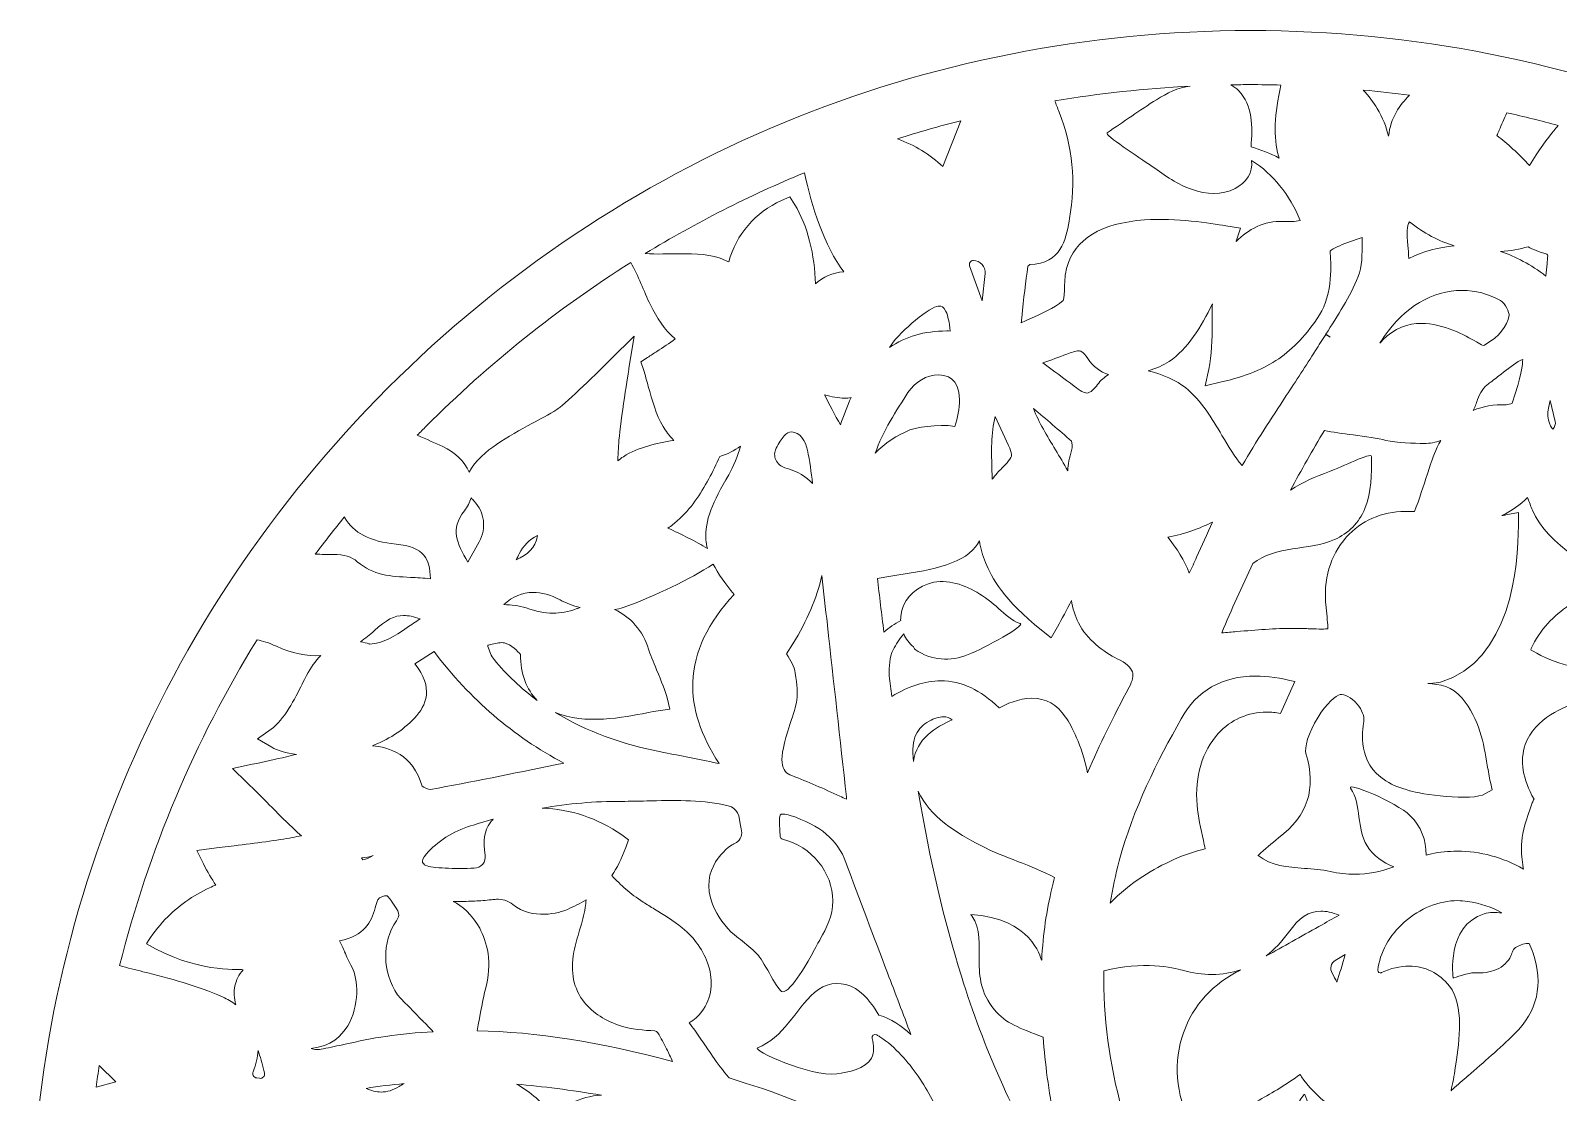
# Model space of a CAD drawing. Header units: millimetres. Extents: x -978 to 1415, y -113 to 605.
# Drawn here: x 728.8 to 1158.3, y 306.6 to 605 of the extents above; entities that cross this region are included whole.
import ezdxf

# ---------------------------------------------------------------- set-up
doc = ezdxf.new("R2010")
doc.units = ezdxf.units.MM
doc.header["$MEASUREMENT"] = 0
doc.layers.add('Layer 1', color=7, linetype='Continuous')

msp = doc.modelspace()

# ---------------------------------------------------------------- linework, layer by layer
at = {"layer": 'Layer 1', "lineweight": 0}
for points, knots in [([(1314.18, 504.58), (1249.42, 569.34), (1163.31, 605.01), (1071.72, 605.01), (980.12, 605.01), (894.02, 569.34), (829.25, 504.58), (764.48, 439.81), (728.82, 353.7), (728.82, 262.11), (728.82, 170.52), (764.48, 84.41), (829.25, 19.64), (894.02, -45.12), (980.12, -80.79), (1071.72, -80.79), (1163.31, -80.79), (1249.42, -45.12), (1314.18, 19.64), (1378.95, 84.41), (1414.62, 170.52), (1414.62, 262.11), (1414.62, 353.7), (1378.95, 439.81), (1314.18, 504.58)], [0, 0, 0, 0, 1, 1, 1, 2, 2, 2, 3, 3, 3, 4, 4, 4, 5, 5, 5, 6, 6, 6, 7, 7, 7, 8, 8, 8, 8]), ([(1007.35, 523.77), (1007.35, 523.77), (1007.41, 524.31), (1007.41, 524.31), (1008, 529.91), (1008.48, 534.34), (1009.14, 538.78), (1009.26, 538.94), (1009.48, 539.15), (1009.64, 539.28), (1018.57, 539.59), (1019.75, 546.14), (1020.7, 551.42), (1020.7, 551.42), (1020.84, 552.18), (1020.84, 552.18), (1022.73, 562.51), (1021.77, 572.3), (1017.9, 582.11), (1017.44, 583.29), (1017.06, 584.33), (1016.75, 585.26), (1029.26, 587.36), (1041.99, 588.74), (1054.78, 589.39), (1051.39, 589.03), (1048.17, 587.39), (1045.29, 585.59), (1040.58, 582.64), (1036.03, 579.39), (1031.43, 576.28), (1030.5, 575.65), (1040.2, 569.54), (1044.11, 566.78), (1047.66, 564.28), (1051.21, 561.72), (1055.36, 560.32), (1059.24, 559.01), (1063.64, 558.72), (1067.38, 560.61), (1070.4, 562.14), (1072.53, 565.22), (1072.02, 568.53), (1075.1, 566.68), (1077.83, 563.95), (1079.88, 561.48), (1082.35, 558.5), (1084.29, 555.17), (1085.67, 551.61), (1084.18, 551.35), (1082.59, 551.25), (1080.8, 551.37), (1075.67, 551.72), (1071.01, 549.04), (1067.65, 545.77), (1067.69, 545.88), (1067.73, 546), (1067.77, 546.12), (1067.77, 546.12), (1068.9, 549.47), (1068.9, 549.47), (1068.9, 549.47), (1064.75, 550.15), (1064.75, 550.15), (1060.28, 550.89), (1051, 552.44), (1041.93, 551.8), (1029.7, 550.95), (1022.35, 546.45), (1020.06, 538.42), (1019.55, 536.64), (1019.5, 534.74), (1019.45, 532.89), (1019.42, 531.77), (1019.37, 529.69), (1019.06, 529.15), (1016.45, 526.95), (1012.93, 525.4), (1008.84, 523.59), (1008.32, 523.36), (1007.79, 523.13), (1007.26, 522.89), (1007.29, 523.19), (1007.32, 523.48), (1007.35, 523.77)], [0, 0, 0, 0, 1, 1, 1, 2, 2, 2, 3, 3, 3, 4, 4, 4, 5, 5, 5, 6, 6, 6, 7, 7, 7, 8, 8, 8, 9, 9, 9, 10, 10, 10, 11, 11, 11, 12, 12, 12, 13, 13, 13, 14, 14, 14, 15, 15, 15, 16, 16, 16, 17, 17, 17, 18, 18, 18, 19, 19, 19, 20, 20, 20, 21, 21, 21, 22, 22, 22, 23, 23, 23, 24, 24, 24, 25, 25, 25, 26, 26, 26, 27, 27, 27, 28, 28, 28, 28]), ([(1071.72, 589.82), (1074.47, 589.82), (1077.34, 589.78), (1080.28, 589.71), (1078.37, 581.63), (1078.13, 574.94), (1079.58, 569.8), (1079.63, 569.63), (1079.7, 569.43), (1079.77, 569.2), (1077.26, 570.53), (1074.58, 571.53), (1071.85, 572.36), (1072.29, 577.89), (1072.38, 584.09), (1068.37, 588.13), (1067.72, 588.79), (1066.97, 589.34), (1066.17, 589.77), (1068.02, 589.8), (1069.87, 589.82), (1071.72, 589.82)], [0, 0, 0, 0, 1, 1, 1, 2, 2, 2, 3, 3, 3, 4, 4, 4, 5, 5, 5, 6, 6, 6, 7, 7, 7, 7]), ([(1116.4, 586.82), (1113.6, 584.12), (1111.07, 580.51), (1110.51, 575.3), (1109.86, 578.02), (1108.81, 580.62), (1107.35, 583.08), (1106.26, 584.93), (1104.94, 586.68), (1103.42, 588.31), (1107.76, 587.9), (1112.11, 587.4), (1116.4, 586.82)], [0, 0, 0, 0, 1, 1, 1, 2, 2, 2, 3, 3, 3, 4, 4, 4, 4]), ([(1141.56, 576.89), (1141.56, 576.89), (1141.6, 576.98), (1141.6, 576.98), (1142.26, 578.53), (1142.99, 580.24), (1143.78, 581.91), (1148.59, 580.84), (1153.42, 579.64), (1158.17, 578.35), (1157.78, 577.88), (1157.37, 577.39), (1156.95, 576.86), (1155.36, 574.89), (1152.55, 571.2), (1150.15, 567.08), (1147.14, 570.33), (1143.76, 573.43), (1140.96, 575.48), (1141.16, 575.96), (1141.36, 576.42), (1141.56, 576.89)], [0, 0, 0, 0, 1, 1, 1, 2, 2, 2, 3, 3, 3, 4, 4, 4, 5, 5, 5, 6, 6, 6, 7, 7, 7, 7]), ([(990.31, 579.68), (990.31, 579.68), (985.23, 566.78), (985.23, 566.78), (981.63, 570.19), (977.36, 572.81), (972.47, 574.59), (978.34, 576.45), (984.32, 578.16), (990.31, 579.68)], [0, 0, 0, 0, 1, 1, 1, 2, 2, 2, 3, 3, 3, 3]), ([(946.34, 565.07), (948.31, 555.65), (952.06, 544.34), (957.36, 537.26), (954.23, 536.94), (951.52, 535.77), (949.4, 533.85), (949.33, 541.72), (947.13, 550.45), (943.63, 556.09), (943.63, 556.09), (942.25, 558.31), (942.25, 558.31), (942.25, 558.31), (939.87, 557.25), (939.87, 557.25), (932.55, 554), (927.13, 547.65), (925.04, 540.01), (924.74, 540.16), (924.45, 540.3), (924.15, 540.44), (920.14, 542.2), (915.68, 542.36), (911.37, 542.31), (908.14, 542.28), (904.84, 542.11), (901.6, 542.36), (915.87, 551.05), (930.8, 558.64), (946.34, 565.07)], [0, 0, 0, 0, 1, 1, 1, 2, 2, 2, 3, 3, 3, 4, 4, 4, 5, 5, 5, 6, 6, 6, 7, 7, 7, 8, 8, 8, 9, 9, 9, 10, 10, 10, 10]), ([(1116.2, 541), (1116.16, 542.27), (1116.05, 543.49), (1115.94, 544.62), (1115.61, 548.11), (1115.54, 550.02), (1116.4, 551.31), (1120.42, 548.01), (1124.7, 545.82), (1128.96, 544.51), (1124.77, 544.16), (1120.49, 542.98), (1116.2, 541)], [0, 0, 0, 0, 1, 1, 1, 2, 2, 2, 3, 3, 3, 4, 4, 4, 4]), ([(1094.08, 543.04), (1094.41, 543.32), (1095.16, 543.84), (1096.78, 544.56), (1098.64, 545.39), (1100.91, 546.16), (1103.09, 546.86), (1103.09, 546.51), (1103.09, 546.17), (1103.09, 545.83), (1103.1, 542.13), (1103.11, 538.65), (1101.98, 535.87), (1099.7, 530.27), (1096.23, 524.88), (1092.87, 519.67), (1092.87, 519.67), (1094.13, 518.86), (1094.13, 518.86), (1094.13, 518.86), (1092.85, 519.64), (1092.85, 519.64), (1091.9, 518.17), (1090.92, 516.65), (1089.98, 515.13), (1087.3, 510.85), (1084.49, 506.57), (1081.76, 502.43), (1077.58, 496.07), (1073.26, 489.51), (1069.33, 482.77), (1067.26, 485.18), (1065.51, 488.15), (1063.68, 491.27), (1060.88, 496.05), (1057.98, 500.98), (1053.43, 504.68), (1051.04, 506.63), (1046.84, 508.45), (1042.96, 509.41), (1045.11, 510.07), (1047.21, 510.95), (1048.82, 512.03), (1054, 515.54), (1057.95, 521.74), (1061, 528.23), (1060.92, 526.35), (1060.92, 524.46), (1060.91, 522.58), (1060.9, 518.27), (1060.88, 513.8), (1059.99, 509.85), (1059.99, 509.85), (1058.94, 505.19), (1058.94, 505.19), (1058.94, 505.19), (1063.6, 506.27), (1063.6, 506.27), (1070.34, 507.85), (1075.44, 509.92), (1079.65, 512.8), (1083.86, 515.68), (1087.5, 519.6), (1091.1, 525.11), (1094.88, 530.9), (1094.37, 540.08), (1094.08, 543.04)], [0, 0, 0, 0, 1, 1, 1, 2, 2, 2, 3, 3, 3, 4, 4, 4, 5, 5, 5, 6, 6, 6, 7, 7, 7, 8, 8, 8, 9, 9, 9, 10, 10, 10, 11, 11, 11, 12, 12, 12, 13, 13, 13, 14, 14, 14, 15, 15, 15, 16, 16, 16, 17, 17, 17, 18, 18, 18, 19, 19, 19, 20, 20, 20, 21, 21, 21, 22, 22, 22, 22]), ([(1142.01, 542.94), (1144.78, 543.1), (1147.4, 543.57), (1149.73, 544.26), (1151, 543.51), (1152.66, 542.85), (1155, 542.17), (1155.18, 542.12), (1155.29, 541.95), (1155.27, 541.76), (1155.2, 540.98), (1155.14, 540.21), (1155.08, 539.45), (1154.98, 538.3), (1154.89, 537.18), (1154.76, 536.04), (1150.51, 539.24), (1146.28, 541.53), (1142.01, 542.94)], [0, 0, 0, 0, 1, 1, 1, 2, 2, 2, 3, 3, 3, 4, 4, 4, 5, 5, 5, 6, 6, 6, 6]), ([(840.02, 493.85), (857.64, 511.47), (876.88, 526.84), (897.54, 539.85), (899.66, 536.02), (901.13, 531.84), (903.06, 527.91), (904.77, 524.39), (906.97, 520.93), (910, 518.41), (908.41, 517.13), (906.62, 515.99), (904.88, 514.87), (903.96, 514.29), (903.1, 513.74), (902.24, 513.16), (902.24, 513.16), (900.39, 511.9), (900.39, 511.9), (900.39, 511.9), (901.07, 509.76), (901.07, 509.76), (901.58, 508.2), (902.02, 506.57), (902.45, 505), (903.49, 501.17), (904.56, 497.22), (906.62, 493.73), (907.3, 492.57), (908.33, 491.19), (909.59, 489.85), (904.69, 489), (899.71, 488), (895.46, 485.28), (894.9, 484.92), (894.35, 484.52), (893.84, 484.1), (893.87, 484.63), (893.9, 485.16), (893.93, 485.68), (894.01, 487.17), (894.1, 488.71), (894.21, 489.97), (894.68, 495.41), (896.91, 509.44), (897, 510.04), (897, 510.04), (898.46, 519.14), (898.46, 519.14), (898.46, 519.14), (891.93, 512.64), (891.93, 512.64), (886.68, 507.42), (878.49, 499.59), (876.72, 498.5), (874.47, 497.12), (872.07, 495.83), (869.72, 494.57), (866.41, 492.79), (862.98, 490.94), (859.77, 488.74), (857.02, 486.85), (853.74, 484.11), (852.09, 480.92), (850.78, 483.93), (848.17, 486.49), (844.69, 488.12), (842.42, 489.19), (840.16, 490.16), (837.48, 491.28), (838.39, 492.21), (839.21, 493.04), (840.02, 493.85)], [0, 0, 0, 0, 1, 1, 1, 2, 2, 2, 3, 3, 3, 4, 4, 4, 5, 5, 5, 6, 6, 6, 7, 7, 7, 8, 8, 8, 9, 9, 9, 10, 10, 10, 11, 11, 11, 12, 12, 12, 13, 13, 13, 14, 14, 14, 15, 15, 15, 16, 16, 16, 17, 17, 17, 18, 18, 18, 19, 19, 19, 20, 20, 20, 21, 21, 21, 22, 22, 22, 23, 23, 23, 24, 24, 24, 24]), ([(992.9, 539.94), (993.11, 540.25), (993.44, 540.41), (993.81, 540.41), (994.75, 540.41), (995.65, 540.01), (996.28, 539.31), (996.28, 539.31), (996.28, 539.31), (996.28, 539.31), (996.91, 538.61), (997.21, 537.67), (997.1, 536.74), (997.1, 536.74), (996.25, 529.08), (996.25, 529.08), (996.25, 529.08), (992.75, 538.91), (992.75, 538.91), (992.63, 539.27), (992.68, 539.63), (992.9, 539.94)], [0, 0, 0, 0, 1, 1, 1, 2, 2, 2, 3, 3, 3, 4, 4, 4, 5, 5, 5, 6, 6, 6, 7, 7, 7, 7]), ([(1141.95, 529.15), (1141.95, 529.15), (1141.95, 529.15), (1141.95, 529.15), (1143.45, 528.32), (1144.49, 525.71), (1144.41, 525), (1143.73, 521.76), (1141.57, 519.09), (1137.82, 516.85), (1137.56, 516.69), (1137.32, 516.59), (1137.1, 516.54), (1136.63, 516.76), (1135.73, 517.27), (1135.2, 517.56), (1131.94, 519.38), (1125.94, 522.73), (1119.75, 522.73), (1116, 522.73), (1112.18, 521.51), (1108.85, 517.98), (1108.64, 517.76), (1108.36, 517.49), (1108.04, 517.18), (1108.47, 517.81), (1108.89, 518.43), (1109.31, 519.05), (1114.9, 527.27), (1122.88, 531.99), (1131.19, 531.99), (1134.93, 531.99), (1138.55, 531.03), (1141.95, 529.15)], [0, 0, 0, 0, 1, 1, 1, 2, 2, 2, 3, 3, 3, 4, 4, 4, 5, 5, 5, 6, 6, 6, 7, 7, 7, 8, 8, 8, 9, 9, 9, 10, 10, 10, 11, 11, 11, 11]), ([(983.52, 527.47), (983.81, 527.53), (984.07, 527.56), (984.31, 527.56), (984.77, 527.56), (985.41, 527.56), (986.11, 526.08), (986.69, 524.84), (987.08, 522.99), (987.26, 520.59), (986.95, 520.6), (986.63, 520.6), (986.33, 520.6), (980.03, 520.6), (974.72, 519.06), (970.26, 515.93), (972.24, 519.46), (980.66, 526.89), (983.52, 527.47)], [0, 0, 0, 0, 1, 1, 1, 2, 2, 2, 3, 3, 3, 4, 4, 4, 5, 5, 5, 6, 6, 6, 6]), ([(1013.33, 511.61), (1015.64, 512.44), (1017.85, 513.23), (1020.05, 514.07), (1021.4, 514.58), (1022.58, 515), (1023.4, 515), (1023.79, 515), (1024.59, 515), (1026.01, 512.83), (1027.46, 510.6), (1029.5, 509.05), (1031.83, 508.36), (1030.64, 507.63), (1029.58, 506.68), (1028.71, 505.54), (1027.88, 504.46), (1026.69, 503.16), (1025.74, 503.16), (1025, 503.16), (1023.83, 503.78), (1022.15, 505.08), (1019.28, 507.28), (1016.39, 509.39), (1013.33, 511.61)], [0, 0, 0, 0, 1, 1, 1, 2, 2, 2, 3, 3, 3, 4, 4, 4, 5, 5, 5, 6, 6, 6, 7, 7, 7, 8, 8, 8, 8]), ([(1148.21, 512.62), (1148.24, 511.25), (1147.86, 507.88), (1145.25, 500.31), (1144.86, 500.12), (1144.1, 499.88), (1143.53, 499.88), (1143.53, 499.88), (1143.48, 499.88), (1143.48, 499.88), (1140.08, 499.98), (1137.02, 499.45), (1134.33, 498.29), (1134.79, 499.25), (1135.19, 500.26), (1135.52, 501.34), (1136.07, 503.09), (1137.34, 504.92), (1138.61, 505.77), (1139.43, 506.31), (1140.41, 507.1), (1141.55, 508), (1143.19, 509.32), (1145.24, 510.95), (1146.98, 511.98), (1147.5, 512.28), (1147.9, 512.49), (1148.21, 512.62)], [0, 0, 0, 0, 1, 1, 1, 2, 2, 2, 3, 3, 3, 4, 4, 4, 5, 5, 5, 6, 6, 6, 7, 7, 7, 8, 8, 8, 9, 9, 9, 9]), ([(975.44, 503.27), (977.42, 506.31), (980.78, 508.27), (984, 508.27), (986.18, 508.27), (989.86, 507.37), (989.95, 501.33), (989.99, 498.77), (989.36, 496.15), (988.65, 493.79), (983.81, 494.59), (977.17, 493.29), (975.99, 492.81), (972.26, 491.3), (968.96, 489.08), (966.23, 486.26), (968.27, 492.3), (972.29, 498.45), (975.44, 503.27)], [0, 0, 0, 0, 1, 1, 1, 2, 2, 2, 3, 3, 3, 4, 4, 4, 5, 5, 5, 6, 6, 6, 6]), ([(959.45, 501.91), (958.28, 499.35), (957.31, 496.73), (956.46, 494.2), (954.92, 496.98), (953.3, 500.07), (952.01, 502.65), (953.97, 502.14), (955.82, 501.71), (957.56, 501.71), (958.24, 501.71), (958.87, 501.78), (959.45, 501.91)], [0, 0, 0, 0, 1, 1, 1, 2, 2, 2, 3, 3, 3, 4, 4, 4, 4]), ([(1021.42, 487), (1020.81, 485.03), (1020.45, 483.13), (1020.34, 481.32), (1019.24, 483.31), (1018.07, 485.26), (1016.9, 487.19), (1014.53, 491.13), (1012.26, 494.91), (1010.67, 498.78), (1014.27, 495.82), (1017.91, 492.77), (1021.35, 489.63), (1021.51, 489.21), (1021.7, 487.9), (1021.42, 487)], [0, 0, 0, 0, 1, 1, 1, 2, 2, 2, 3, 3, 3, 4, 4, 4, 5, 5, 5, 5]), ([(1155.97, 501.02), (1155.97, 501.02), (1157.34, 495.16), (1157.34, 495.16), (1157.52, 494.37), (1157.24, 493.57), (1156.64, 493.05), (1156.63, 493.05), (1156.63, 493.06), (1156.62, 493.07), (1156.62, 493.07), (1156.62, 493.07), (1156.62, 493.07), (1155.99, 493.83), (1154.4, 496.33), (1155.97, 501.02)], [0, 0, 0, 0, 1, 1, 1, 2, 2, 2, 3, 3, 3, 4, 4, 4, 5, 5, 5, 5]), ([(999.92, 496.6), (999.92, 496.6), (1003.72, 488.39), (1003.72, 488.39), (1003.72, 488.39), (1003.72, 488.39), (1003.72, 488.39), (1004.13, 487.49), (1004.56, 486.57), (1004.55, 485.9), (1004.54, 484.74), (1003.24, 483.45), (1001.86, 482.06), (1001.4, 481.6), (1000.93, 481.13), (1000.48, 480.63), (999.99, 480.09), (999.53, 479.52), (999.11, 478.93), (999.09, 479.52), (999.07, 480.1), (999.06, 480.68), (999.06, 480.68), (999.05, 480.89), (999.05, 480.89), (998.87, 486.76), (998.73, 491.64), (999.92, 496.6)], [0, 0, 0, 0, 1, 1, 1, 2, 2, 2, 3, 3, 3, 4, 4, 4, 5, 5, 5, 6, 6, 6, 7, 7, 7, 8, 8, 8, 9, 9, 9, 9]), ([(940.86, 482.16), (939.7, 482.49), (938.76, 483.29), (938.28, 484.38), (937.82, 485.43), (937.86, 486.61), (938.38, 487.63), (939.14, 489.11), (939.85, 490.22), (940.61, 491.12), (941.24, 491.86), (941.96, 492.23), (942.75, 492.23), (944.99, 492.23), (946.69, 489.66), (947.2, 487.12), (947.82, 484.06), (948.26, 480.9), (948.62, 477.74), (946.98, 479.52), (944.53, 481.15), (940.86, 482.16)], [0, 0, 0, 0, 1, 1, 1, 2, 2, 2, 3, 3, 3, 4, 4, 4, 5, 5, 5, 6, 6, 6, 7, 7, 7, 7]), ([(1105.68, 485.32), (1105.67, 486.67), (1097.23, 482.25), (1093.9, 481.1), (1090.04, 479.76), (1086.34, 478.12), (1082.93, 475.86), (1085.98, 481.48), (1089.16, 487.08), (1092.47, 492.64), (1094.69, 492.17), (1097.56, 491.78), (1100.57, 491.37), (1103.98, 490.91), (1107.5, 490.43), (1109.77, 489.86), (1112.73, 489.11), (1117.75, 489), (1120.48, 489), (1122.12, 489), (1123.7, 489.27), (1125.18, 489.78), (1123.77, 487.31), (1122.86, 484.81), (1122.23, 482.88), (1121.97, 482.07), (1121.71, 481.25), (1121.44, 480.43), (1120.33, 476.96), (1119.18, 473.41), (1117.81, 469.89), (1117.81, 469.89), (1115.2, 469.88), (1115.2, 469.88), (1108.64, 469.85), (1102.76, 467.28), (1098.62, 462.63), (1094.1, 457.56), (1092.08, 450.59), (1092.93, 443.01), (1092.93, 443.01), (1092.95, 442.76), (1092.95, 442.76), (1093.19, 440.61), (1093.49, 438), (1093.4, 436.92), (1093.11, 436.88), (1092.6, 436.84), (1091.72, 436.84), (1090.81, 436.84), (1089.67, 436.88), (1088.34, 436.93), (1087.84, 436.95), (1087.31, 436.97), (1086.75, 436.98), (1086.75, 436.98), (1086.75, 436.98), (1086.75, 436.98), (1085.81, 437.02), (1084.82, 437.03), (1083.83, 437.03), (1078.52, 437.03), (1073.36, 436.59), (1067.89, 436.13), (1067.89, 436.13), (1067.85, 436.13), (1067.85, 436.13), (1066.47, 436.01), (1065.06, 435.89), (1063.63, 435.78), (1066.36, 442.26), (1069.29, 448.75), (1072.39, 455.24), (1078.54, 460.38), (1088.22, 458.81), (1095.31, 461.98), (1099.24, 463.73), (1102.23, 466.69), (1103.85, 470.71), (1105.72, 475.35), (1105.73, 480.39), (1105.68, 485.32)], [0, 0, 0, 0, 1, 1, 1, 2, 2, 2, 3, 3, 3, 4, 4, 4, 5, 5, 5, 6, 6, 6, 7, 7, 7, 8, 8, 8, 9, 9, 9, 10, 10, 10, 11, 11, 11, 12, 12, 12, 13, 13, 13, 14, 14, 14, 15, 15, 15, 16, 16, 16, 17, 17, 17, 18, 18, 18, 19, 19, 19, 20, 20, 20, 21, 21, 21, 22, 22, 22, 23, 23, 23, 24, 24, 24, 25, 25, 25, 26, 26, 26, 27, 27, 27, 27]), ([(925.05, 480.2), (920.58, 472.53), (918.24, 467.35), (918.66, 461.95), (918.73, 461.11), (918.86, 460.29), (919.06, 459.47), (915.84, 461.42), (911.78, 463.48), (907.96, 465.21), (908.92, 465.84), (909.83, 466.55), (910.67, 467.3), (914.35, 470.57), (917.12, 474.72), (919.44, 479.03), (920.55, 481.11), (921.59, 483.23), (922.59, 485.37), (924.61, 485.96), (926.63, 486.97), (928.4, 488.27), (927.5, 485.38), (926.48, 482.65), (925.05, 480.2)], [0, 0, 0, 0, 1, 1, 1, 2, 2, 2, 3, 3, 3, 4, 4, 4, 5, 5, 5, 6, 6, 6, 7, 7, 7, 8, 8, 8, 8]), ([(850.75, 470.05), (851.63, 471.19), (852.26, 472.44), (852.64, 473.74), (852.95, 473.35), (853.25, 473.03), (853.48, 472.8), (856.43, 469.7), (857.01, 465.11), (854.92, 461.39), (854.92, 461.39), (851.71, 455.64), (851.71, 455.64), (848.65, 461.12), (846.67, 464.77), (850.75, 470.05)], [0, 0, 0, 0, 1, 1, 1, 2, 2, 2, 3, 3, 3, 4, 4, 4, 5, 5, 5, 5]), ([(1146.99, 465.96), (1146.99, 465.96), (1146.99, 469.56), (1146.99, 469.56), (1146.99, 469.56), (1143.45, 468.91), (1143.45, 468.91), (1143.23, 468.87), (1142.86, 468.81), (1142.38, 468.74), (1145.07, 470.06), (1147.48, 471.75), (1149.59, 473.78), (1150.03, 472.48), (1150.52, 471.27), (1150.95, 470.27), (1155.07, 460.64), (1168.54, 452.34), (1178.55, 450.64), (1178.55, 450.64), (1179.29, 450.51), (1179.29, 450.51), (1179.12, 450.26), (1178.96, 450.01), (1178.8, 449.75), (1175.22, 449.28), (1171.68, 448.44), (1168.31, 447.14), (1163.4, 445.24), (1158.86, 442.33), (1155.3, 438.43), (1153.37, 436.32), (1151.76, 433.94), (1150.57, 431.34), (1150.42, 431.01), (1150.7, 430.74), (1150.98, 430.74), (1150.98, 430.74), (1150.98, 430.74), (1150.98, 430.74), (1157.15, 426.94), (1164.45, 425.28), (1171.65, 425.73), (1171.53, 422.93), (1171.65, 420.69), (1171.77, 419.31), (1169.19, 418.42), (1166.84, 417.56), (1164.6, 416.69), (1164.39, 416.61), (1164.14, 416.52), (1163.86, 416.41), (1163.86, 416.41), (1163.81, 416.4), (1163.81, 416.4), (1160.16, 415.06), (1151.62, 411.93), (1148.94, 404.36), (1147.35, 399.84), (1148.18, 394.7), (1151.4, 389.06), (1151.23, 388.74), (1151.06, 388.4), (1150.92, 388.03), (1147.18, 378.53), (1147.72, 374.51), (1148.24, 370.62), (1148.3, 370.22), (1148.35, 369.82), (1148.4, 369.41), (1142.69, 372.69), (1136.25, 374.43), (1129.77, 374.43), (1127.35, 374.43), (1124.92, 374.18), (1122.57, 373.69), (1122.04, 373.58), (1121.53, 373.47), (1121.04, 373.35), (1121.19, 377.43), (1119.59, 381.56), (1116.62, 384.4), (1112.49, 388.35), (1098.77, 393.91), (1099.86, 392.17), (1102.96, 387.29), (1101.41, 380.88), (1104.48, 375.91), (1106.25, 373.03), (1108.96, 371.26), (1111.96, 370.05), (1108.15, 368.63), (1104.61, 367.95), (1101.03, 367.95), (1098.8, 367.95), (1096.55, 368.2), (1094.14, 368.72), (1091.69, 369.24), (1089.23, 369.42), (1086.86, 369.6), (1081.97, 369.96), (1077.68, 370.28), (1073.84, 373.23), (1073.87, 373.25), (1073.89, 373.27), (1073.92, 373.3), (1075.75, 374.94), (1077.65, 376.65), (1079.62, 378.16), (1087.87, 384.51), (1090.24, 391.82), (1087.3, 401.85), (1086.84, 403.43), (1087.88, 407.56), (1090.71, 412.1), (1093.1, 415.93), (1095.71, 418.23), (1096.95, 418.44), (1098, 418.62), (1100.02, 417.75), (1101.69, 415.77), (1103.07, 414.14), (1103.79, 412.27), (1103.56, 410.91), (1103.08, 408.05), (1101.63, 399.35), (1109.76, 394.17), (1111.87, 392.82), (1113.76, 392.24), (1116.38, 391.43), (1116.38, 391.43), (1116.59, 391.36), (1116.59, 391.36), (1119.15, 390.57), (1133.98, 388.3), (1137.76, 390.59), (1137.76, 390.59), (1139.6, 391.71), (1139.6, 391.71), (1139.6, 391.71), (1139.14, 393.8), (1139.14, 393.8), (1138.81, 395.31), (1138.54, 396.9), (1138.26, 398.59), (1137.26, 404.66), (1136.12, 411.54), (1131.16, 417.45), (1128.43, 420.71), (1124.86, 421.41), (1121.52, 421.5), (1123.68, 421.7), (1124.56, 421.81), (1125.07, 421.96), (1144.85, 427.59), (1146.99, 454.6), (1146.99, 465.96)], [0, 0, 0, 0, 1, 1, 1, 2, 2, 2, 3, 3, 3, 4, 4, 4, 5, 5, 5, 6, 6, 6, 7, 7, 7, 8, 8, 8, 9, 9, 9, 10, 10, 10, 11, 11, 11, 12, 12, 12, 13, 13, 13, 14, 14, 14, 15, 15, 15, 16, 16, 16, 17, 17, 17, 18, 18, 18, 19, 19, 19, 20, 20, 20, 21, 21, 21, 22, 22, 22, 23, 23, 23, 24, 24, 24, 25, 25, 25, 26, 26, 26, 27, 27, 27, 28, 28, 28, 29, 29, 29, 30, 30, 30, 31, 31, 31, 32, 32, 32, 33, 33, 33, 34, 34, 34, 35, 35, 35, 36, 36, 36, 37, 37, 37, 38, 38, 38, 39, 39, 39, 40, 40, 40, 41, 41, 41, 42, 42, 42, 43, 43, 43, 44, 44, 44, 45, 45, 45, 46, 46, 46, 47, 47, 47, 48, 48, 48, 49, 49, 49, 50, 50, 50, 51, 51, 51, 52, 52, 52, 52]), ([(817.04, 468.37), (817.08, 468.29), (817.12, 468.21), (817.17, 468.12), (819.45, 463.91), (824.28, 461.42), (831.54, 460.71), (835.39, 460.33), (837.95, 459.3), (839.38, 457.56), (840.57, 456.1), (841.17, 453.93), (841.19, 450.96), (839.27, 451.19), (837.4, 451.28), (835.58, 451.37), (830, 451.64), (825.19, 451.87), (820.66, 455.77), (819.07, 457.15), (816.87, 457.81), (813.93, 457.81), (813.11, 457.81), (812.26, 457.82), (811.39, 457.83), (811.39, 457.83), (811.33, 457.83), (811.33, 457.83), (810.57, 457.84), (809.72, 457.84), (808.83, 457.84), (811.49, 461.41), (814.24, 464.93), (817.04, 468.37)], [0, 0, 0, 0, 1, 1, 1, 2, 2, 2, 3, 3, 3, 4, 4, 4, 5, 5, 5, 6, 6, 6, 7, 7, 7, 8, 8, 8, 9, 9, 9, 10, 10, 10, 11, 11, 11, 11]), ([(1048.51, 462.67), (1053.09, 463.46), (1057.56, 465.21), (1061.04, 466.86), (1059.49, 463.58), (1058.01, 460.29), (1056.56, 457.07), (1055.89, 455.57), (1055.21, 454.05), (1054.51, 452.52), (1053.25, 456.2), (1050.94, 459.37), (1048.51, 462.67)], [0, 0, 0, 0, 1, 1, 1, 2, 2, 2, 3, 3, 3, 4, 4, 4, 4]), ([(865.31, 456.28), (865.6, 456.86), (865.88, 457.43), (866.16, 457.99), (867.29, 460.22), (869.1, 462), (871.3, 463.1), (870.69, 459.39), (868.53, 457.8), (865.31, 456.28)], [0, 0, 0, 0, 1, 1, 1, 2, 2, 2, 3, 3, 3, 3]), ([(1012.93, 436.55), (1012.93, 436.55), (1015.7, 434.33), (1015.7, 434.33), (1015.7, 434.33), (1017.42, 437.43), (1017.42, 437.43), (1018.72, 439.77), (1020.11, 442.26), (1021.38, 444.89), (1021.71, 442.7), (1022.37, 440.59), (1023.36, 438.58), (1025.66, 433.9), (1030.51, 430.3), (1034.27, 428.49), (1036.66, 427.34), (1038.09, 426.11), (1038.5, 424.84), (1038.86, 423.75), (1038.57, 422.34), (1037.62, 420.54), (1033.07, 411.99), (1029.26, 404.42), (1025.93, 396.41), (1024.23, 404.44), (1021.43, 409.55), (1019.73, 412.09), (1017.36, 415.62), (1014.18, 417.4), (1010.27, 417.4), (1006.44, 417.4), (1002.98, 415.66), (1001.13, 414.73), (1001.1, 414.71), (1001.07, 414.7), (1001.03, 414.68), (995.83, 419.79), (990.46, 422.28), (984.66, 422.28), (980.26, 422.28), (975.73, 420.85), (970.88, 417.9), (970.65, 419.84), (970.42, 421.77), (970.19, 423.69), (970.09, 426.27), (970.19, 428.88), (971.3, 431.04), (972.02, 432.44), (973.01, 434.09), (974.23, 435.47), (974.84, 434.06), (975.78, 432.81), (976.98, 431.85), (977.04, 431.56), (977.19, 431.28), (977.49, 431.07), (981.96, 427.94), (987.36, 427.7), (992.36, 429.66), (997.15, 431.55), (1008.54, 437.87), (1006.99, 438.38), (1004.6, 439.17), (1002.75, 440.98), (1000.92, 442.63), (999.01, 444.34), (996.99, 445.88), (994.78, 447.17), (990.64, 449.57), (985.59, 451.2), (980.89, 449.5), (977.03, 448.1), (973.82, 444.69), (973.42, 440.5), (973.38, 440.07), (973.37, 439.63), (973.38, 439.2), (971.7, 438.28), (970.09, 437.23), (968.67, 435.96), (968.03, 441.13), (967.41, 446.12), (966.87, 451.09), (968.19, 451.32), (969.66, 451.55), (971.2, 451.78), (980.22, 453.16), (990.45, 454.72), (994.41, 459.92), (994.8, 460.44), (995.17, 461), (995.52, 461.6), (995.85, 459.54), (996.42, 457.49), (997.23, 455.5), (998.91, 451.4), (1002.37, 444.98), (1012.93, 436.55)], [0, 0, 0, 0, 1, 1, 1, 2, 2, 2, 3, 3, 3, 4, 4, 4, 5, 5, 5, 6, 6, 6, 7, 7, 7, 8, 8, 8, 9, 9, 9, 10, 10, 10, 11, 11, 11, 12, 12, 12, 13, 13, 13, 14, 14, 14, 15, 15, 15, 16, 16, 16, 17, 17, 17, 18, 18, 18, 19, 19, 19, 20, 20, 20, 21, 21, 21, 22, 22, 22, 23, 23, 23, 24, 24, 24, 25, 25, 25, 26, 26, 26, 27, 27, 27, 28, 28, 28, 29, 29, 29, 30, 30, 30, 31, 31, 31, 32, 32, 32, 33, 33, 33, 33]), ([(907.73, 417.55), (907.33, 419.16), (906.1, 422.16), (904.79, 425.35), (903.89, 427.55), (902.87, 430.05), (902.54, 431.15), (900.97, 436.33), (897.34, 440.4), (892.94, 442.31), (893.8, 442.45), (894.62, 442.66), (895.39, 442.92), (901.95, 445.17), (912.69, 450.03), (919.32, 454.25), (919.32, 454.25), (920.68, 455.12), (920.68, 455.12), (922.05, 452.39), (924.05, 449.63), (926.56, 446.56), (919.17, 438.66), (915.26, 430.39), (914.95, 421.96), (914.68, 414.56), (917.18, 406.87), (922.38, 399.05), (922.38, 399.05), (921.74, 399.18), (921.74, 399.18), (916.3, 400.28), (911.61, 401.23), (906.83, 402.16), (895.02, 404.44), (884.9, 408.16), (876.31, 413.4), (884.49, 409.88), (895.62, 412.04), (902.04, 413.29), (903.34, 413.54), (904.47, 413.76), (905.21, 413.86), (905.21, 413.86), (908.53, 414.3), (908.53, 414.3), (908.53, 414.3), (907.73, 417.55), (907.73, 417.55)], [0, 0, 0, 0, 1, 1, 1, 2, 2, 2, 3, 3, 3, 4, 4, 4, 5, 5, 5, 6, 6, 6, 7, 7, 7, 8, 8, 8, 9, 9, 9, 10, 10, 10, 11, 11, 11, 12, 12, 12, 13, 13, 13, 14, 14, 14, 15, 15, 15, 16, 16, 16, 16]), ([(943.73, 424.47), (943.45, 426.29), (942.49, 428.05), (941.3, 429.84), (941.3, 429.84), (943.09, 432.73), (943.09, 432.73), (947.07, 439.16), (949.78, 445.5), (951.24, 451.85), (951.75, 447.25), (952.26, 442.65), (952.78, 438.05), (952.78, 438.05), (952.8, 437.87), (952.8, 437.87), (954.54, 422.14), (956.35, 405.88), (958.13, 389.68), (958.15, 389.46), (958.17, 389.24), (958.18, 389.01), (957.55, 389.3), (956.91, 389.59), (956.28, 389.88), (951.69, 391.98), (947.35, 393.96), (942.76, 395.65), (939.79, 396.74), (938.67, 399.52), (942.25, 409.98), (944.42, 416.32), (944.81, 417.46), (943.73, 424.47)], [0, 0, 0, 0, 1, 1, 1, 2, 2, 2, 3, 3, 3, 4, 4, 4, 5, 5, 5, 6, 6, 6, 7, 7, 7, 8, 8, 8, 9, 9, 9, 10, 10, 10, 11, 11, 11, 11]), ([(870.07, 447.16), (872.45, 447.16), (874.99, 446.44), (877.63, 445.02), (879.32, 444.12), (881.25, 443.39), (883.25, 442.88), (882.95, 442.79), (882.66, 442.69), (882.36, 442.58), (879.98, 441.7), (877.77, 441.28), (875.6, 441.28), (873.29, 441.28), (870.92, 441.75), (868.14, 442.76), (866.06, 443.51), (863.9, 443.68), (861.85, 443.71), (864.32, 446), (867.08, 447.16), (870.07, 447.16)], [0, 0, 0, 0, 1, 1, 1, 2, 2, 2, 3, 3, 3, 4, 4, 4, 5, 5, 5, 6, 6, 6, 7, 7, 7, 7]), ([(834.64, 437.24), (831.09, 434.82), (828.03, 432.73), (824.11, 432.64), (824.03, 432.67), (823.94, 432.69), (823.85, 432.72), (823.3, 432.88), (822.5, 433.11), (821.51, 433.26), (822.85, 434.15), (824.17, 435.21), (825.48, 436.42), (828.72, 439.43), (831.09, 440.66), (833.67, 440.66), (835, 440.66), (836.53, 440.34), (838.37, 439.69), (837.07, 438.9), (835.84, 438.06), (834.64, 437.24)], [0, 0, 0, 0, 1, 1, 1, 2, 2, 2, 3, 3, 3, 4, 4, 4, 5, 5, 5, 6, 6, 6, 7, 7, 7, 7]), ([(792.49, 433.85), (794.01, 433.56), (795.79, 432.95), (797.91, 431.99), (797.91, 431.99), (797.91, 431.99), (797.91, 431.99), (802.26, 430.02), (806.47, 429.16), (810.4, 429.39), (808.93, 427.92), (807.59, 426.05), (806.38, 423.79), (806, 423.08), (805.58, 422.24), (805.14, 421.35), (803.14, 417.34), (800.13, 411.29), (796.4, 408.68), (796.4, 408.68), (792.58, 406.02), (792.58, 406.02), (792.58, 406.02), (796.59, 403.64), (796.59, 403.64), (798.12, 402.73), (800.62, 402.02), (803.54, 401.62), (802.62, 401.4), (801.69, 401.19), (800.74, 400.96), (797.71, 400.26), (794.58, 399.53), (791.13, 398.83), (791.13, 398.83), (785.53, 397.7), (785.53, 397.7), (785.53, 397.7), (789.64, 393.73), (789.64, 393.73), (791.91, 391.55), (793.99, 389.44), (796, 387.4), (799.17, 384.19), (802.01, 381.32), (804.99, 378.7), (804.12, 378.6), (803.23, 378.46), (802.32, 378.27), (798.48, 377.5), (791.87, 376.68), (786.03, 375.96), (783.8, 375.68), (781.49, 375.4), (779.68, 375.15), (779.68, 375.15), (775.51, 374.59), (775.51, 374.59), (775.51, 374.59), (777.41, 370.83), (777.41, 370.83), (778.53, 368.6), (779.7, 366.65), (780.91, 364.92), (780.32, 364.68), (779.73, 364.43), (779.15, 364.16), (774.49, 362), (770.24, 358.98), (766.68, 355.28), (764.67, 353.19), (762.87, 350.87), (761.36, 348.38), (775.31, 340.26), (786.67, 341.3), (788.6, 341.12), (787.36, 339.67), (786.6, 338.18), (786.24, 336.57), (785.88, 334.91), (785.96, 333.19), (786.53, 331.27), (785.41, 332.1), (784.15, 332.84), (782.77, 333.46), (775.6, 336.7), (767.86, 338.67), (760.37, 340.57), (758.34, 341.08), (756.09, 341.66), (753.86, 342.26), (761.96, 374.64), (774.95, 405.44), (792.49, 433.85)], [0, 0, 0, 0, 1, 1, 1, 2, 2, 2, 3, 3, 3, 4, 4, 4, 5, 5, 5, 6, 6, 6, 7, 7, 7, 8, 8, 8, 9, 9, 9, 10, 10, 10, 11, 11, 11, 12, 12, 12, 13, 13, 13, 14, 14, 14, 15, 15, 15, 16, 16, 16, 17, 17, 17, 18, 18, 18, 19, 19, 19, 20, 20, 20, 21, 21, 21, 22, 22, 22, 23, 23, 23, 24, 24, 24, 25, 25, 25, 26, 26, 26, 27, 27, 27, 28, 28, 28, 29, 29, 29, 30, 30, 30, 31, 31, 31, 31]), ([(878.72, 399.15), (878.72, 399.15), (876.3, 398.66), (876.3, 398.66), (864.2, 396.2), (852.77, 393.87), (841.22, 391.77), (840.54, 391.78), (839.34, 392.34), (838.84, 392.69), (836.38, 401.65), (829.48, 403.62), (824.91, 404.06), (829.03, 405.65), (833.26, 408.13), (836.85, 411.94), (839.96, 415.25), (842.32, 420.47), (836.78, 427.05), (836.78, 427.05), (842.24, 430.51), (842.24, 430.51), (852.47, 417.02), (864.41, 406.76), (878.72, 399.15)], [0, 0, 0, 0, 1, 1, 1, 2, 2, 2, 3, 3, 3, 4, 4, 4, 5, 5, 5, 6, 6, 6, 7, 7, 7, 8, 8, 8, 8]), ([(862.05, 432.94), (863.75, 432.51), (865.98, 430.48), (866.48, 429.73), (866.56, 424.24), (868.16, 419.9), (871.23, 416.8), (866.71, 420.13), (862.67, 423.95), (859.08, 428.28), (858.3, 429.22), (857.78, 430.68), (857.35, 431.97), (857.33, 432.05), (857.33, 432.12), (857.37, 432.19), (857.42, 432.27), (857.48, 432.32), (857.57, 432.35), (858.84, 432.69), (860.16, 433.03), (861.21, 433.03), (861.53, 433.03), (861.8, 433), (862.05, 432.94)], [0, 0, 0, 0, 1, 1, 1, 2, 2, 2, 3, 3, 3, 4, 4, 4, 5, 5, 5, 6, 6, 6, 7, 7, 7, 8, 8, 8, 8]), ([(1052.18, 411.59), (1056.63, 419.56), (1063.69, 423.61), (1073.15, 423.61), (1076.53, 423.61), (1080.24, 423.09), (1084.19, 422.06), (1084.19, 422.06), (1080.12, 413.12), (1080.12, 413.12), (1078.81, 413.37), (1077.51, 413.5), (1076.24, 413.5), (1076.24, 413.5), (1076.23, 413.5), (1076.23, 413.5), (1071.03, 413.5), (1066.21, 411.37), (1062.66, 407.51), (1058.13, 402.58), (1056.01, 395.44), (1056.69, 387.4), (1056.97, 384.09), (1057.7, 380.84), (1058.47, 377.39), (1058.64, 376.65), (1058.81, 375.88), (1058.98, 375.1), (1053.18, 373.7), (1047, 370.97), (1041.4, 367.3), (1038.03, 365.08), (1034.93, 362.56), (1032.27, 359.86), (1032.94, 363.84), (1033.79, 367.8), (1034.82, 371.71), (1038.64, 386.26), (1045.74, 400.03), (1052.18, 411.59)], [0, 0, 0, 0, 1, 1, 1, 2, 2, 2, 3, 3, 3, 4, 4, 4, 5, 5, 5, 6, 6, 6, 7, 7, 7, 8, 8, 8, 9, 9, 9, 10, 10, 10, 11, 11, 11, 12, 12, 12, 13, 13, 13, 13]), ([(977, 399.59), (976.2, 406.46), (978.16, 409.12), (981.35, 410.92), (982.88, 411.78), (984.24, 412.21), (985.39, 412.21), (986.3, 412.21), (987.11, 411.92), (987.87, 411.32), (983.23, 409.24), (977.77, 406.12), (977, 399.59)], [0, 0, 0, 0, 1, 1, 1, 2, 2, 2, 3, 3, 3, 4, 4, 4, 4]), ([(993.35, 356.28), (996.11, 352.68), (995.32, 347.88), (995.42, 343.61), (995.52, 339.13), (995.77, 334.67), (999.71, 329.89), (1002.94, 325.98), (1006.74, 324.76), (1013.4, 322.15), (1013.98, 314.84), (1015, 307.11), (1016.46, 298.96), (1018.03, 290.17), (1020.11, 280.94), (1022.67, 271.43), (1020.06, 275.74), (1017.46, 280.05), (1014.84, 284.36), (1004.85, 300.86), (996.87, 318.83), (990.45, 339.29), (985.6, 354.74), (981.62, 371.81), (978.32, 391.28), (981.41, 384.24), (989.17, 379.48), (995.9, 376.01), (999.33, 374.25), (1002.85, 372.88), (1006.26, 371.55), (1009.94, 370.11), (1013.44, 368.75), (1016.58, 367.01), (1016.35, 365.98), (1016.13, 364.98), (1015.91, 363.97), (1014.37, 357.87), (1013.41, 351.15), (1013.02, 343.84), (1012.52, 344.67), (1010.28, 355.54), (993.06, 356.65), (993.15, 356.52), (993.26, 356.41), (993.35, 356.28)], [0, 0, 0, 0, 1, 1, 1, 2, 2, 2, 3, 3, 3, 4, 4, 4, 5, 5, 5, 6, 6, 6, 7, 7, 7, 8, 8, 8, 9, 9, 9, 10, 10, 10, 11, 11, 11, 12, 12, 12, 13, 13, 13, 14, 14, 14, 15, 15, 15, 15]), ([(920.52, 359.5), (921.96, 356.03), (924.02, 353.15), (926.63, 350.95), (927.38, 350.31), (928.15, 349.71), (928.91, 349.12), (930.57, 347.82), (932.14, 346.6), (933.38, 345.13), (935.23, 342.93), (938.88, 335.05), (940.15, 334.91), (942.5, 334.67), (947.78, 344.13), (948.83, 346.13), (949.33, 347.06), (949.77, 347.91), (950.13, 348.58), (950.35, 348.97), (950.56, 349.36), (950.78, 349.75), (952.44, 352.76), (954.31, 356.17), (954.31, 360.43), (954.29, 368.49), (948.36, 375.78), (940.2, 377.77), (939.83, 377.86), (939.57, 378.16), (939.55, 378.53), (939.42, 380.19), (939.34, 381.67), (939.3, 383.06), (939.26, 384.07), (939.46, 384.55), (939.58, 384.68), (939.66, 384.76), (939.91, 384.85), (940.37, 384.85), (940.91, 384.85), (941.56, 384.73), (942.3, 384.48), (950.92, 381.66), (955.61, 377.71), (957.99, 371.26), (961.83, 360.86), (965.82, 350.37), (969.69, 340.21), (971.86, 334.52), (974.06, 328.73), (976.25, 322.92), (973.64, 325.3), (970.68, 327.34), (967.27, 328.36), (965.27, 331.61), (962.98, 334.93), (959.34, 336.46), (955.74, 337.97), (952.09, 337.31), (949.19, 334.73), (943.61, 329.75), (940.5, 322.01), (933.13, 319.19), (931.49, 318.56), (947.81, 310.96), (955.44, 311.87), (958.51, 312.24), (963.53, 313.28), (965.16, 316.27), (966.1, 318), (965.79, 319.94), (965.37, 321.77), (965.37, 321.78), (965.37, 321.79), (965.37, 321.79), (965.19, 322.54), (965.97, 323.14), (966.65, 322.78), (966.95, 322.62), (967.25, 322.46), (967.54, 322.29), (969.75, 320.88), (971.73, 319.06), (973.52, 317.14), (977.01, 313.43), (979.83, 309.12), (982.27, 304.67), (983.21, 302.93), (984.09, 301.17), (984.93, 299.39), (986.57, 294.49), (987.9, 289.36), (989.29, 283.97), (989.29, 283.97), (989.31, 283.9), (989.31, 283.9), (989.58, 282.85), (989.85, 281.78), (990.14, 280.7), (989.63, 280.94), (989.13, 281.18), (988.65, 281.43), (983.13, 284.17), (977.56, 287.19), (972.18, 290.12), (960.14, 296.66), (947.69, 303.43), (934.53, 307.73), (931.2, 308.82), (928.13, 309.79), (925.16, 310.71), (924.94, 310.97), (924.72, 311.23), (924.51, 311.49), (922.83, 313.52), (921.28, 315.71), (919.99, 317.59), (919.52, 318.27), (919.05, 318.95), (918.59, 319.64), (918.59, 319.64), (918.52, 319.74), (918.52, 319.74), (917.55, 321.17), (916.55, 322.64), (915.51, 324.09), (914.98, 324.84), (914.47, 325.54), (913.96, 326.2), (915.36, 327.06), (916.55, 328.12), (917.5, 329.37), (918.89, 331.18), (919.77, 333.36), (920.04, 335.66), (920.29, 337.78), (920.07, 340), (919.38, 342.25), (918.76, 344.29), (917.79, 346.25), (916.5, 348.09), (915.31, 349.78), (913.81, 351.36), (911.92, 352.92), (909.45, 354.95), (906.76, 356.58), (904.17, 358.16), (903.12, 358.8), (902.03, 359.46), (900.99, 360.13), (899.15, 361.32), (897.55, 362.51), (896.11, 363.76), (894.78, 364.91), (893.47, 366.19), (892.21, 367.58), (893.64, 369.7), (894.89, 372.25), (896.1, 375.48), (896.1, 375.48), (896.91, 377.66), (896.91, 377.66), (896.91, 377.66), (895, 378.99), (895, 378.99), (888.18, 383.73), (880.64, 386.26), (872.57, 386.51), (880.06, 387.81), (887.37, 388.43), (894.99, 388.43), (897.31, 388.43), (899.7, 388.48), (902.01, 388.53), (902.01, 388.53), (902.05, 388.54), (902.05, 388.54), (909.26, 388.7), (916.73, 388.87), (923.7, 387.48), (927.12, 386.8), (927.79, 385.66), (928.3, 382.07), (928.39, 381.47), (928.49, 380.84), (928.63, 380.16), (928.93, 378.67), (928.11, 377.16), (926.69, 376.55), (926.58, 376.5), (926.46, 376.46), (926.35, 376.4), (924.93, 375.77), (916.44, 369.32), (920.52, 359.5)], [0, 0, 0, 0, 1, 1, 1, 2, 2, 2, 3, 3, 3, 4, 4, 4, 5, 5, 5, 6, 6, 6, 7, 7, 7, 8, 8, 8, 9, 9, 9, 10, 10, 10, 11, 11, 11, 12, 12, 12, 13, 13, 13, 14, 14, 14, 15, 15, 15, 16, 16, 16, 17, 17, 17, 18, 18, 18, 19, 19, 19, 20, 20, 20, 21, 21, 21, 22, 22, 22, 23, 23, 23, 24, 24, 24, 25, 25, 25, 26, 26, 26, 27, 27, 27, 28, 28, 28, 29, 29, 29, 30, 30, 30, 31, 31, 31, 32, 32, 32, 33, 33, 33, 34, 34, 34, 35, 35, 35, 36, 36, 36, 37, 37, 37, 38, 38, 38, 39, 39, 39, 40, 40, 40, 41, 41, 41, 42, 42, 42, 43, 43, 43, 44, 44, 44, 45, 45, 45, 46, 46, 46, 47, 47, 47, 48, 48, 48, 49, 49, 49, 50, 50, 50, 51, 51, 51, 52, 52, 52, 53, 53, 53, 54, 54, 54, 55, 55, 55, 56, 56, 56, 57, 57, 57, 58, 58, 58, 59, 59, 59, 60, 60, 60, 61, 61, 61, 62, 62, 62, 63, 63, 63, 64, 64, 64, 65, 65, 65, 65]), ([(856.6, 373.33), (856.75, 372.44), (856.5, 371.52), (855.92, 370.81), (855.32, 370.08), (854.44, 369.65), (853.5, 369.63), (852.37, 369.61), (850.88, 369.58), (849.4, 369.58), (846.49, 369.58), (844.11, 369.69), (841.94, 369.91), (840.22, 370.09), (839.22, 370.72), (839.02, 371.23), (838.86, 371.61), (839.06, 372.5), (840.11, 373.72), (843.02, 377.09), (847.65, 380.01), (852.49, 381.53), (854.64, 382.21), (856.76, 382.83), (858.84, 383.41), (858.53, 383.1), (858.25, 382.78), (857.99, 382.42), (856.38, 380.23), (855.92, 377.25), (856.6, 373.33)], [0, 0, 0, 0, 1, 1, 1, 2, 2, 2, 3, 3, 3, 4, 4, 4, 5, 5, 5, 6, 6, 6, 7, 7, 7, 8, 8, 8, 9, 9, 9, 10, 10, 10, 10]), ([(825.16, 373.18), (824.23, 372.68), (823.19, 372.24), (822.25, 371.99), (822.12, 372.17), (821.97, 372.36), (821.82, 372.56), (822.98, 372.66), (824.09, 372.87), (825.16, 373.18)], [0, 0, 0, 0, 1, 1, 1, 2, 2, 2, 3, 3, 3, 3]), ([(819.17, 341.76), (818.25, 343.41), (817.66, 344.8), (817.09, 346.14), (816.64, 347.2), (816.2, 348.22), (815.65, 349.26), (822.81, 350.74), (824.47, 354.35), (825.7, 358.55), (825.94, 359.36), (826.16, 360.12), (826.46, 360.8), (826.8, 361.55), (828.15, 361.9), (828.97, 361.9), (828.97, 361.9), (829.26, 361.81), (829.74, 361.13), (829.92, 360.87), (830.1, 360.62), (830.28, 360.37), (832.57, 357.14), (832.74, 356.47), (831.64, 354.87), (827.52, 348.85), (827.65, 340.49), (831.97, 334.08), (831.97, 334.08), (831.97, 334.08), (831.97, 334.08), (832.22, 333.7), (832.28, 333.62), (838.8, 326.99), (838.8, 326.99), (838.89, 326.9), (838.89, 326.9), (839.95, 325.82), (841.02, 324.73), (842.02, 323.71), (837.47, 323.47), (833.08, 323.03), (828.68, 322.4), (824.81, 321.84), (820.97, 321.01), (817.25, 320.2), (815.22, 319.75), (813.11, 319.3), (811.04, 318.89), (810.36, 318.76), (809.75, 318.69), (809.24, 318.69), (808.56, 318.69), (808.09, 318.78), (807.73, 319.02), (813.26, 319.49), (816.32, 322.63), (817.96, 325.33), (821.31, 330.89), (820.92, 338.65), (819.17, 341.76)], [0, 0, 0, 0, 1, 1, 1, 2, 2, 2, 3, 3, 3, 4, 4, 4, 5, 5, 5, 6, 6, 6, 7, 7, 7, 8, 8, 8, 9, 9, 9, 10, 10, 10, 11, 11, 11, 12, 12, 12, 13, 13, 13, 14, 14, 14, 15, 15, 15, 16, 16, 16, 17, 17, 17, 18, 18, 18, 19, 19, 19, 20, 20, 20, 20]), ([(854.33, 323.95), (855.15, 328.37), (856.29, 334.27), (856.6, 335.33), (858.84, 343.23), (856.99, 349.17), (855.05, 352.76), (852.96, 356.62), (849.98, 359.21), (847.63, 360.3), (847.92, 360.3), (848.21, 360.3), (848.5, 360.3), (850.48, 360.3), (852.12, 360.33), (853.66, 360.41), (855.23, 360.48), (856.77, 360.63), (858.26, 360.77), (858.26, 360.77), (858.37, 360.78), (858.37, 360.78), (858.83, 360.82), (859.29, 360.86), (859.75, 360.9), (861.37, 361.05), (863.01, 360.52), (864.4, 359.41), (869.85, 355.05), (877.51, 357.03), (879.76, 358.07), (881.48, 358.86), (883.25, 359.72), (884.94, 360.74), (884.92, 360.05), (884.85, 359.33), (884.73, 358.57), (884.42, 356.49), (883.81, 354.45), (883.15, 352.27), (882.56, 350.3), (881.94, 348.25), (881.54, 346.11), (881.01, 343.21), (880.98, 340.67), (881.45, 338.35), (881.93, 336.03), (882.97, 333.82), (884.46, 331.96), (886.86, 328.99), (890.39, 326.72), (894.95, 325.23), (897.41, 324.42), (901.36, 324.08), (904.24, 323.93), (904.62, 323.91), (904.95, 323.71), (905.14, 323.39), (906.01, 321.89), (906.83, 320.38), (907.58, 318.88), (908.16, 317.72), (908.72, 316.54), (909.24, 315.34), (888.61, 320.87), (871.03, 323.63), (854.33, 323.95)], [0, 0, 0, 0, 1, 1, 1, 2, 2, 2, 3, 3, 3, 4, 4, 4, 5, 5, 5, 6, 6, 6, 7, 7, 7, 8, 8, 8, 9, 9, 9, 10, 10, 10, 11, 11, 11, 12, 12, 12, 13, 13, 13, 14, 14, 14, 15, 15, 15, 16, 16, 16, 17, 17, 17, 18, 18, 18, 19, 19, 19, 20, 20, 20, 21, 21, 21, 22, 22, 22, 22]), ([(1091.13, 353.38), (1091.13, 353.38), (1090.94, 353.28), (1090.94, 353.28), (1085.88, 350.43), (1080.99, 347.68), (1076.12, 344.99), (1078.36, 346.74), (1080.44, 348.93), (1082.35, 351.56), (1085.37, 355.73), (1088.18, 357.59), (1091.43, 357.59), (1092.95, 357.59), (1094.66, 357.22), (1096.63, 356.47), (1094.78, 355.43), (1092.94, 354.4), (1091.13, 353.38)], [0, 0, 0, 0, 1, 1, 1, 2, 2, 2, 3, 3, 3, 4, 4, 4, 5, 5, 5, 6, 6, 6, 6]), ([(1127.63, 336.51), (1124.74, 340.19), (1120.82, 342.14), (1116.32, 342.14), (1113.79, 342.14), (1111.16, 341.52), (1108.5, 340.31), (1108.5, 340.31), (1108.45, 340.29), (1108.45, 340.29), (1108.22, 340.18), (1108.01, 340.2), (1107.81, 340.35), (1107.6, 340.5), (1107.5, 340.73), (1107.52, 340.99), (1108, 345.83), (1110.71, 350.76), (1114.98, 354.53), (1119.31, 358.35), (1124.77, 360.53), (1129.96, 360.53), (1130.88, 360.53), (1131.8, 360.47), (1132.69, 360.33), (1136.4, 359.78), (1139.61, 358.69), (1142.31, 357.06), (1140.68, 357.29), (1138.99, 357.34), (1137.35, 356.83), (1126.56, 353.45), (1128.69, 338.77), (1128.69, 338.77), (1128.69, 338.77), (1133.63, 340.33), (1134.43, 340.28), (1135.6, 340.2), (1136.77, 340.19), (1137.93, 340.36), (1139.93, 340.66), (1141.83, 341.39), (1143.3, 342.8), (1143.96, 343.44), (1144.51, 344.18), (1144.89, 345.01), (1145.37, 346.09), (1145.41, 346.96), (1146.57, 347.55), (1147.55, 348.05), (1148.9, 348.62), (1150.04, 348.48), (1150.44, 347.63), (1150.81, 346.74), (1151.13, 345.8), (1154.13, 337.04), (1152.35, 329.38), (1145.85, 323.04), (1141.7, 318.99), (1137.22, 315.09), (1132.87, 311.31), (1132.87, 311.31), (1132.83, 311.27), (1132.83, 311.27), (1131.39, 310.03), (1129.96, 308.78), (1128.54, 307.53), (1128.39, 307.39), (1128.23, 307.25), (1128.08, 307.12), (1128.54, 309.17), (1128.93, 311.31), (1129.26, 313.58), (1129.26, 313.58), (1129.4, 314.54), (1129.4, 314.54), (1130.37, 321.15), (1131.84, 331.13), (1127.63, 336.51)], [0, 0, 0, 0, 1, 1, 1, 2, 2, 2, 3, 3, 3, 4, 4, 4, 5, 5, 5, 6, 6, 6, 7, 7, 7, 8, 8, 8, 9, 9, 9, 10, 10, 10, 11, 11, 11, 12, 12, 12, 13, 13, 13, 14, 14, 14, 15, 15, 15, 16, 16, 16, 17, 17, 17, 18, 18, 18, 19, 19, 19, 20, 20, 20, 21, 21, 21, 22, 22, 22, 23, 23, 23, 24, 24, 24, 25, 25, 25, 26, 26, 26, 26]), ([(1052.57, 340.99), (1055.43, 340.19), (1058.24, 339.79), (1060.91, 339.79), (1063.73, 339.79), (1066.41, 340.22), (1068.94, 341.08), (1068.51, 340.85), (1068.08, 340.62), (1067.65, 340.39), (1060.13, 336.36), (1054.71, 329.81), (1052.38, 321.94), (1049.93, 313.64), (1051.09, 304.51), (1055.66, 296.24), (1055.66, 296.24), (1057.43, 293.03), (1057.43, 293.03), (1057.43, 293.03), (1060.22, 295.4), (1060.22, 295.4), (1064.72, 299.2), (1069.51, 301.9), (1074.14, 304.5), (1077.95, 306.65), (1081.87, 308.85), (1085.66, 311.69), (1085.78, 311.47), (1085.9, 311.25), (1086.04, 311.04), (1087.72, 308.42), (1090.79, 305.61), (1093.5, 303.14), (1093.5, 303.14), (1093.55, 303.09), (1093.55, 303.09), (1094.17, 302.52), (1094.78, 301.97), (1095.35, 301.43), (1095.35, 301.43), (1095.35, 301.43), (1095.35, 301.43), (1098.4, 298.58), (1104.84, 293.8), (1110.38, 290.55), (1107.37, 287.56), (1104.42, 284.53), (1101.52, 281.46), (1102.02, 283.13), (1101.53, 284.75), (1100.6, 286.21), (1099.53, 287.86), (1098.2, 289.35), (1096.89, 290.81), (1095.57, 292.28), (1094.21, 293.72), (1092.94, 295.24), (1091.62, 296.82), (1090.38, 298.49), (1089.38, 300.29), (1088.88, 301.2), (1088.45, 302.15), (1088.11, 303.13), (1087.78, 304.13), (1087.32, 305.04), (1086.98, 306.05), (1086.59, 307.2), (1076.25, 288.47), (1077.11, 281.8), (1077.24, 280.74), (1077.42, 279.38), (1077.96, 278.44), (1078.02, 278.35), (1078.08, 278.26), (1078.14, 278.17), (1078.12, 278.18), (1080.72, 275.23), (1087.74, 274.9), (1088.41, 274.87), (1089.08, 274.91), (1089.76, 274.96), (1089.72, 273.54), (1089.61, 272.12), (1089.29, 270.76), (1089.03, 269.66), (1088.57, 268.62), (1088.11, 267.59), (1087.76, 266.84), (1087.42, 266.09), (1087.09, 265.34), (1084.95, 262.81), (1082.84, 260.27), (1080.78, 257.7), (1081.22, 258.58), (1081.53, 259.53), (1081.67, 260.52), (1082.67, 263.03), (1082.29, 265.79), (1080.92, 268.53), (1079.12, 272.09), (1076.21, 274.93), (1072.88, 277.07), (1070.09, 278.86), (1060.79, 284.8), (1060.96, 283.01), (1061.31, 279.06), (1059.52, 275.45), (1058.83, 271.64), (1058.29, 268.65), (1058.53, 265.58), (1059.55, 262.72), (1061.49, 257.22), (1065.88, 252.91), (1071.44, 251.2), (1071.35, 248.65), (1070.81, 246.06), (1070, 243.6), (1069.79, 243.33), (1069.59, 243.05), (1069.39, 242.77), (1069.03, 242.28), (1068.57, 241.77), (1067.98, 241.14), (1066.67, 242.76), (1065.35, 244.34), (1064.05, 245.89), (1059.8, 250.99), (1055.78, 255.8), (1052.79, 261.13), (1037.32, 288.68), (1030.03, 314.77), (1030.51, 340.83), (1041.39, 343.64), (1050.1, 341.68), (1052.57, 340.99)], [0, 0, 0, 0, 1, 1, 1, 2, 2, 2, 3, 3, 3, 4, 4, 4, 5, 5, 5, 6, 6, 6, 7, 7, 7, 8, 8, 8, 9, 9, 9, 10, 10, 10, 11, 11, 11, 12, 12, 12, 13, 13, 13, 14, 14, 14, 15, 15, 15, 16, 16, 16, 17, 17, 17, 18, 18, 18, 19, 19, 19, 20, 20, 20, 21, 21, 21, 22, 22, 22, 23, 23, 23, 24, 24, 24, 25, 25, 25, 26, 26, 26, 27, 27, 27, 28, 28, 28, 29, 29, 29, 30, 30, 30, 31, 31, 31, 32, 32, 32, 33, 33, 33, 34, 34, 34, 35, 35, 35, 36, 36, 36, 37, 37, 37, 38, 38, 38, 39, 39, 39, 40, 40, 40, 41, 41, 41, 42, 42, 42, 43, 43, 43, 44, 44, 44, 45, 45, 45, 45]), ([(1095.52, 343.73), (1095.52, 343.73), (1098.27, 345.4), (1098.27, 345.4), (1097.57, 342.74), (1096.76, 340.02), (1095.97, 337.63), (1095.59, 338.46), (1095.15, 339.29), (1094.65, 340.14), (1093.92, 341.38), (1094.31, 342.99), (1095.52, 343.73)], [0, 0, 0, 0, 1, 1, 1, 2, 2, 2, 3, 3, 3, 4, 4, 4, 4]), ([(792.37, 310.71), (791.96, 310.77), (791.62, 311), (791.41, 311.36), (791.22, 311.71), (791.19, 312.11), (791.35, 312.47), (792.21, 314.49), (792.69, 316.5), (792.79, 318.46), (793.36, 316.72), (793.85, 314.83), (794.37, 312.8), (794.37, 312.8), (794.54, 312.14), (794.54, 312.14), (794.65, 311.72), (794.55, 311.32), (794.27, 311), (793.99, 310.68), (793.6, 310.54), (793.18, 310.6), (793.18, 310.6), (792.37, 310.71), (792.37, 310.71)], [0, 0, 0, 0, 1, 1, 1, 2, 2, 2, 3, 3, 3, 4, 4, 4, 5, 5, 5, 6, 6, 6, 7, 7, 7, 8, 8, 8, 8]), ([(748.14, 314.24), (748.14, 314.24), (752.74, 309.64), (752.74, 309.64), (752.74, 309.64), (747.22, 308.09), (747.22, 308.09), (747.51, 310.13), (747.82, 312.19), (748.14, 314.24)], [0, 0, 0, 0, 1, 1, 1, 2, 2, 2, 3, 3, 3, 3]), ([(823.1, 307.78), (826.65, 308.36), (830.21, 308.81), (833.85, 309.13), (833.35, 308.86), (832.87, 308.58), (832.38, 308.28), (830.71, 307.26), (829.02, 306.75), (827.34, 306.75), (825.97, 306.75), (824.55, 307.09), (823.1, 307.78)], [0, 0, 0, 0, 1, 1, 1, 2, 2, 2, 3, 3, 3, 4, 4, 4, 4]), ([(865.37, 308.97), (872.73, 308.33), (880.65, 307.3), (889.29, 305.85), (886.32, 305.74), (883.35, 304.96), (880.63, 303.57), (878.84, 302.65), (877.2, 301.48), (875.74, 300.06), (872.84, 303.76), (869.32, 306.77), (865.37, 308.97)], [0, 0, 0, 0, 1, 1, 1, 2, 2, 2, 3, 3, 3, 4, 4, 4, 4])]:
    msp.add_open_spline(points, degree=3, knots=knots, dxfattribs=at)

doc.saveas('drawing.dxf')
